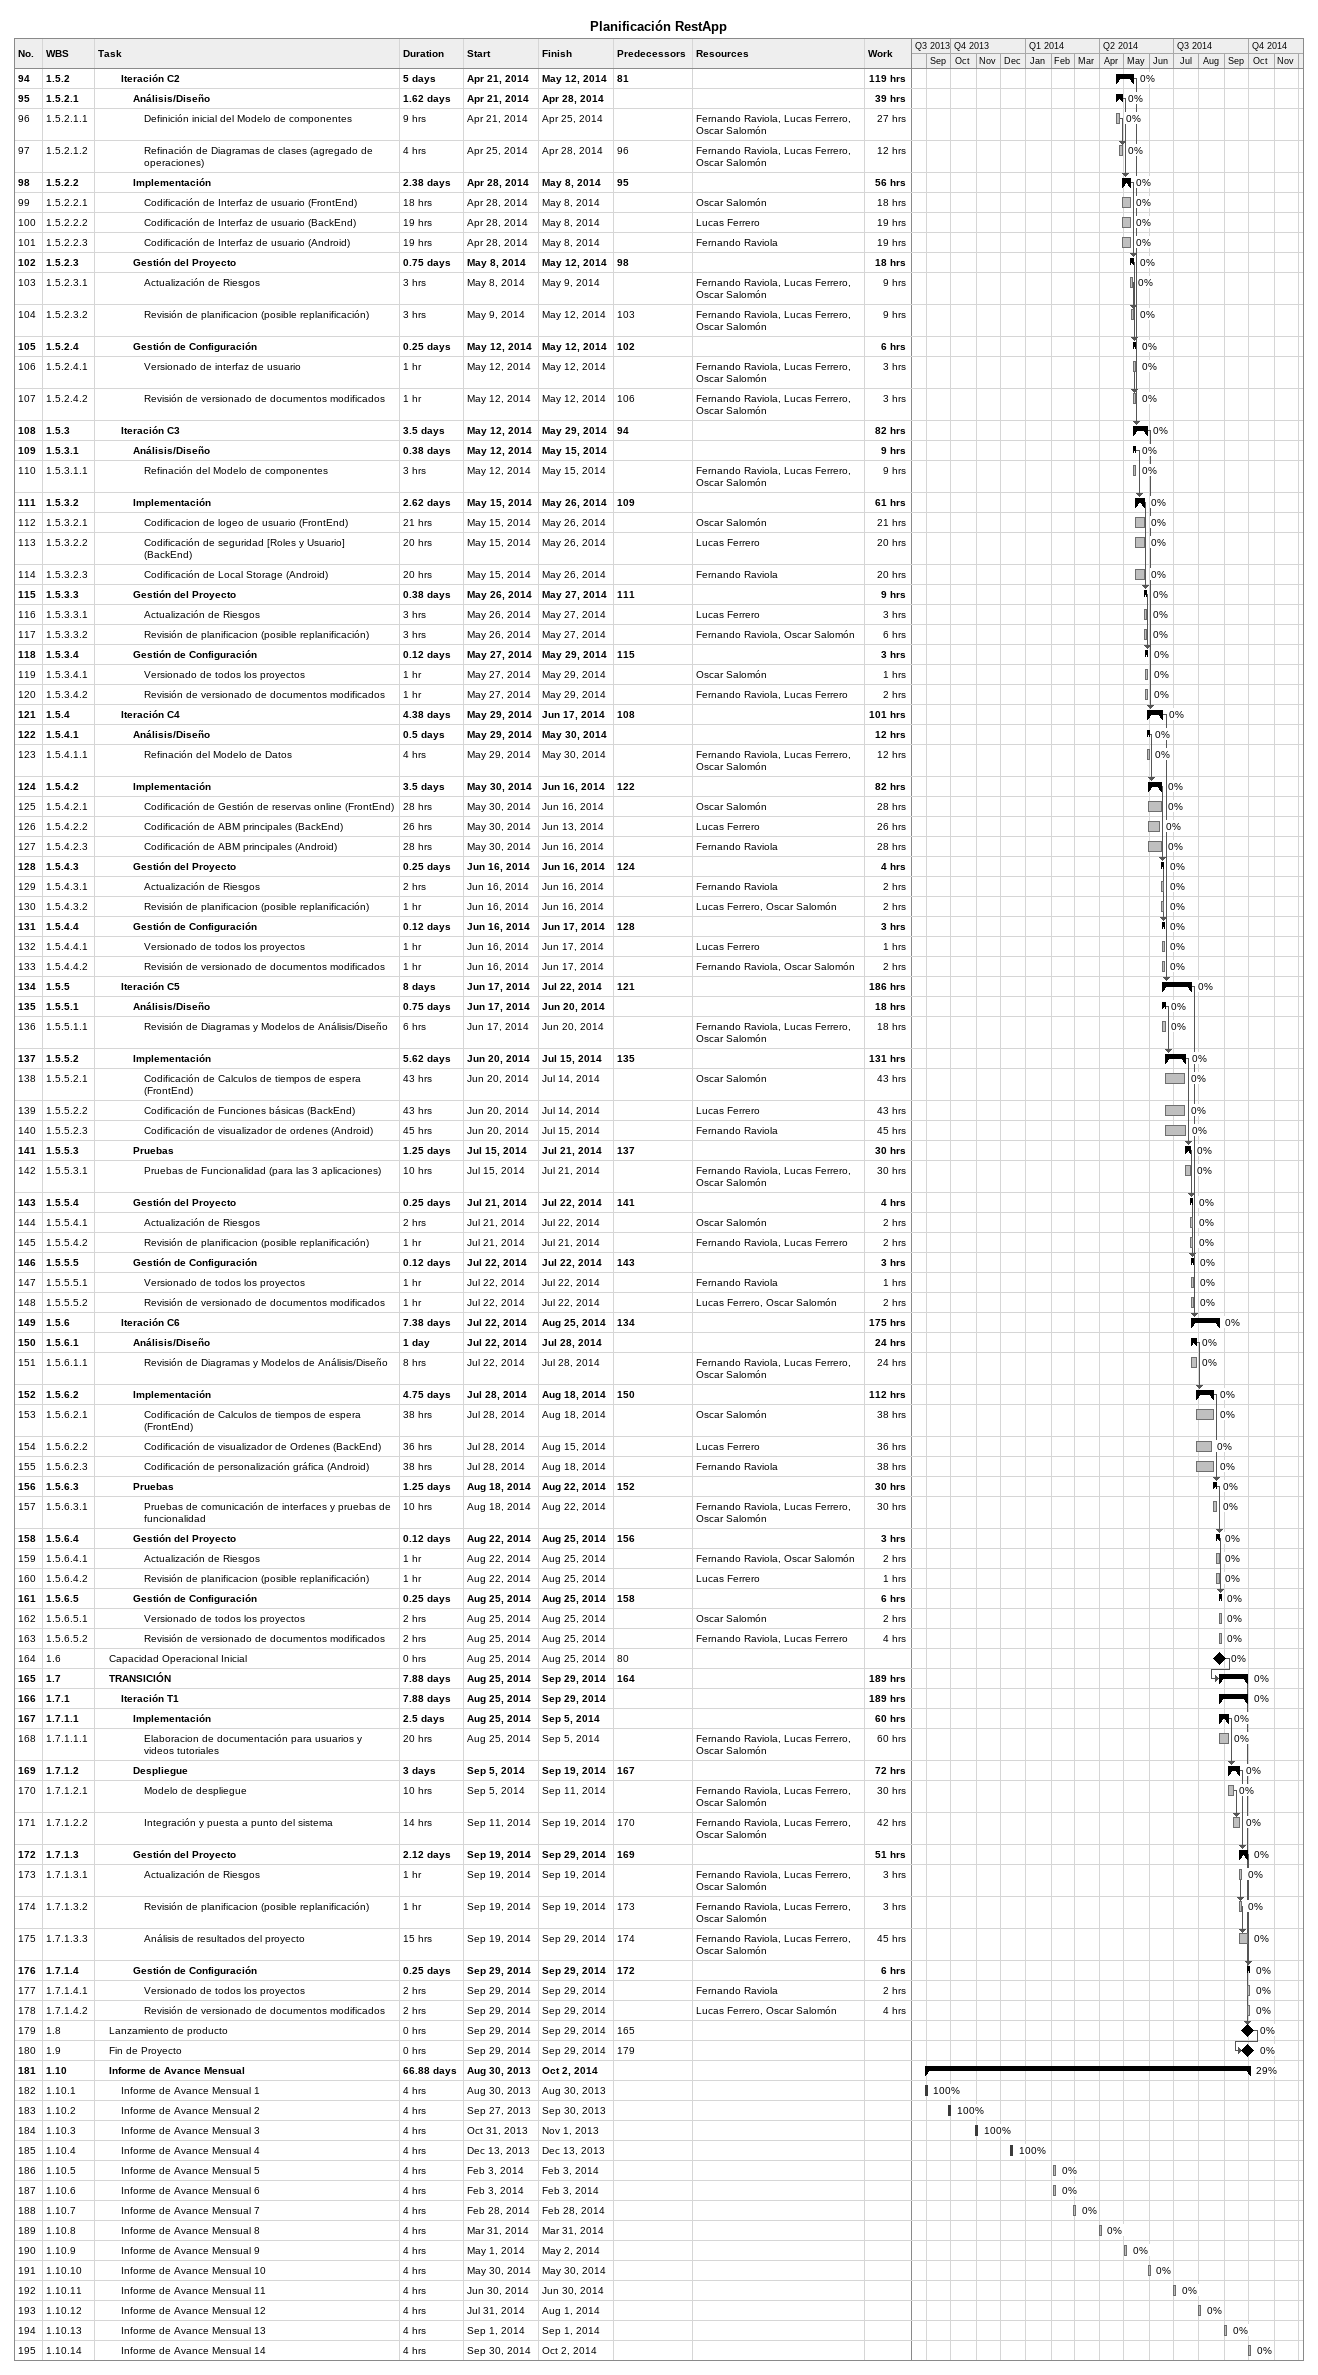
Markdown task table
Planificación RestApp

| ID | WBS | Task | Duration | Start | Finish | Predecessors | Resources | % complete | Work (h) |
|---|---|---|---|---|---|---|---|---|---|
| 94 | 1.5.2 | **Iteración C2** | 5d | 2014-04-21 | 2014-05-12 | 81 |  | 0 | 119 |
| 95 | 1.5.2.1 | **Análisis/Diseño** | 1.62d | 2014-04-21 | 2014-04-28 |  |  | 0 | 39 |
| 96 | 1.5.2.1.1 | Definición inicial del Modelo de componentes | 9h | 2014-04-21 | 2014-04-25 |  | Fernando Raviola, Lucas Ferrero, Oscar Salomón | 0 | 27 |
| 97 | 1.5.2.1.2 | Refinación de Diagramas de clases (agregado de operaciones) | 4h | 2014-04-25 | 2014-04-28 | 96 | Fernando Raviola, Lucas Ferrero, Oscar Salomón | 0 | 12 |
| 98 | 1.5.2.2 | **Implementación** | 2.38d | 2014-04-28 | 2014-05-08 | 95 |  | 0 | 56 |
| 99 | 1.5.2.2.1 | Codificación de Interfaz de usuario (FrontEnd) | 18h | 2014-04-28 | 2014-05-08 |  | Oscar Salomón | 0 | 18 |
| 100 | 1.5.2.2.2 | Codificación de Interfaz de usuario (BackEnd) | 19h | 2014-04-28 | 2014-05-08 |  | Lucas Ferrero | 0 | 19 |
| 101 | 1.5.2.2.3 | Codificación de Interfaz de usuario (Android) | 19h | 2014-04-28 | 2014-05-08 |  | Fernando Raviola | 0 | 19 |
| 102 | 1.5.2.3 | **Gestión del Proyecto** | 0.75d | 2014-05-08 | 2014-05-12 | 98 |  | 0 | 18 |
| 103 | 1.5.2.3.1 | Actualización de Riesgos | 3h | 2014-05-08 | 2014-05-09 |  | Fernando Raviola, Lucas Ferrero, Oscar Salomón | 0 | 9 |
| 104 | 1.5.2.3.2 | Revisión de planificacion (posible replanificación) | 3h | 2014-05-09 | 2014-05-12 | 103 | Fernando Raviola, Lucas Ferrero, Oscar Salomón | 0 | 9 |
| 105 | 1.5.2.4 | **Gestión de Configuración** | 0.25d | 2014-05-12 | 2014-05-12 | 102 |  | 0 | 6 |
| 106 | 1.5.2.4.1 | Versionado de interfaz de usuario | 1h | 2014-05-12 | 2014-05-12 |  | Fernando Raviola, Lucas Ferrero, Oscar Salomón | 0 | 3 |
| 107 | 1.5.2.4.2 | Revisión de versionado de documentos modificados | 1h | 2014-05-12 | 2014-05-12 | 106 | Fernando Raviola, Lucas Ferrero, Oscar Salomón | 0 | 3 |
| 108 | 1.5.3 | **Iteración C3** | 3.5d | 2014-05-12 | 2014-05-29 | 94 |  | 0 | 82 |
| 109 | 1.5.3.1 | **Análisis/Diseño** | 0.38d | 2014-05-12 | 2014-05-15 |  |  | 0 | 9 |
| 110 | 1.5.3.1.1 | Refinación del Modelo de componentes | 3h | 2014-05-12 | 2014-05-15 |  | Fernando Raviola, Lucas Ferrero, Oscar Salomón | 0 | 9 |
| 111 | 1.5.3.2 | **Implementación** | 2.62d | 2014-05-15 | 2014-05-26 | 109 |  | 0 | 61 |
| 112 | 1.5.3.2.1 | Codificacion de logeo de usuario (FrontEnd) | 21h | 2014-05-15 | 2014-05-26 |  | Oscar Salomón | 0 | 21 |
| 113 | 1.5.3.2.2 | Codificación de seguridad [Roles y Usuario] (BackEnd) | 20h | 2014-05-15 | 2014-05-26 |  | Lucas Ferrero | 0 | 20 |
| 114 | 1.5.3.2.3 | Codificación de Local Storage (Android) | 20h | 2014-05-15 | 2014-05-26 |  | Fernando Raviola | 0 | 20 |
| 115 | 1.5.3.3 | **Gestión del Proyecto** | 0.38d | 2014-05-26 | 2014-05-27 | 111 |  | 0 | 9 |
| 116 | 1.5.3.3.1 | Actualización de Riesgos | 3h | 2014-05-26 | 2014-05-27 |  | Lucas Ferrero | 0 | 3 |
| 117 | 1.5.3.3.2 | Revisión de planificacion (posible replanificación) | 3h | 2014-05-26 | 2014-05-27 |  | Fernando Raviola, Oscar Salomón | 0 | 6 |
| 118 | 1.5.3.4 | **Gestión de Configuración** | 0.12d | 2014-05-27 | 2014-05-29 | 115 |  | 0 | 3 |
| 119 | 1.5.3.4.1 | Versionado de todos los proyectos | 1h | 2014-05-27 | 2014-05-29 |  | Oscar Salomón | 0 | 1 |
| 120 | 1.5.3.4.2 | Revisión de versionado de documentos modificados | 1h | 2014-05-27 | 2014-05-29 |  | Fernando Raviola, Lucas Ferrero | 0 | 2 |
| 121 | 1.5.4 | **Iteración C4** | 4.38d | 2014-05-29 | 2014-06-17 | 108 |  | 0 | 101 |
| 122 | 1.5.4.1 | **Análisis/Diseño** | 0.5d | 2014-05-29 | 2014-05-30 |  |  | 0 | 12 |
| 123 | 1.5.4.1.1 | Refinación del Modelo de Datos | 4h | 2014-05-29 | 2014-05-30 |  | Fernando Raviola, Lucas Ferrero, Oscar Salomón | 0 | 12 |
| 124 | 1.5.4.2 | **Implementación** | 3.5d | 2014-05-30 | 2014-06-16 | 122 |  | 0 | 82 |
| 125 | 1.5.4.2.1 | Codificación de Gestión de reservas online (FrontEnd) | 28h | 2014-05-30 | 2014-06-16 |  | Oscar Salomón | 0 | 28 |
| 126 | 1.5.4.2.2 | Codificación de ABM principales (BackEnd) | 26h | 2014-05-30 | 2014-06-13 |  | Lucas Ferrero | 0 | 26 |
| 127 | 1.5.4.2.3 | Codificación de ABM principales (Android) | 28h | 2014-05-30 | 2014-06-16 |  | Fernando Raviola | 0 | 28 |
| 128 | 1.5.4.3 | **Gestión del Proyecto** | 0.25d | 2014-06-16 | 2014-06-16 | 124 |  | 0 | 4 |
| 129 | 1.5.4.3.1 | Actualización de Riesgos | 2h | 2014-06-16 | 2014-06-16 |  | Fernando Raviola | 0 | 2 |
| 130 | 1.5.4.3.2 | Revisión de planificacion (posible replanificación) | 1h | 2014-06-16 | 2014-06-16 |  | Lucas Ferrero, Oscar Salomón | 0 | 2 |
| 131 | 1.5.4.4 | **Gestión de Configuración** | 0.12d | 2014-06-16 | 2014-06-17 | 128 |  | 0 | 3 |
| 132 | 1.5.4.4.1 | Versionado de todos los proyectos | 1h | 2014-06-16 | 2014-06-17 |  | Lucas Ferrero | 0 | 1 |
| 133 | 1.5.4.4.2 | Revisión de versionado de documentos modificados | 1h | 2014-06-16 | 2014-06-17 |  | Fernando Raviola, Oscar Salomón | 0 | 2 |
| 134 | 1.5.5 | **Iteración C5** | 8d | 2014-06-17 | 2014-07-22 | 121 |  | 0 | 186 |
| 135 | 1.5.5.1 | **Análisis/Diseño** | 0.75d | 2014-06-17 | 2014-06-20 |  |  | 0 | 18 |
| 136 | 1.5.5.1.1 | Revisión de Diagramas y Modelos de Análisis/Diseño | 6h | 2014-06-17 | 2014-06-20 |  | Fernando Raviola, Lucas Ferrero, Oscar Salomón | 0 | 18 |
| 137 | 1.5.5.2 | **Implementación** | 5.62d | 2014-06-20 | 2014-07-15 | 135 |  | 0 | 131 |
| 138 | 1.5.5.2.1 | Codificación de Calculos de tiempos de espera (FrontEnd) | 43h | 2014-06-20 | 2014-07-14 |  | Oscar Salomón | 0 | 43 |
| 139 | 1.5.5.2.2 | Codificación de Funciones básicas (BackEnd) | 43h | 2014-06-20 | 2014-07-14 |  | Lucas Ferrero | 0 | 43 |
| 140 | 1.5.5.2.3 | Codificación de visualizador de ordenes (Android) | 45h | 2014-06-20 | 2014-07-15 |  | Fernando Raviola | 0 | 45 |
| 141 | 1.5.5.3 | **Pruebas** | 1.25d | 2014-07-15 | 2014-07-21 | 137 |  | 0 | 30 |
| 142 | 1.5.5.3.1 | Pruebas de Funcionalidad (para las 3 aplicaciones) | 10h | 2014-07-15 | 2014-07-21 |  | Fernando Raviola, Lucas Ferrero, Oscar Salomón | 0 | 30 |
| 143 | 1.5.5.4 | **Gestión del Proyecto** | 0.25d | 2014-07-21 | 2014-07-22 | 141 |  | 0 | 4 |
| 144 | 1.5.5.4.1 | Actualización de Riesgos | 2h | 2014-07-21 | 2014-07-22 |  | Oscar Salomón | 0 | 2 |
| 145 | 1.5.5.4.2 | Revisión de planificacion (posible replanificación) | 1h | 2014-07-21 | 2014-07-21 |  | Fernando Raviola, Lucas Ferrero | 0 | 2 |
| 146 | 1.5.5.5 | **Gestión de Configuración** | 0.12d | 2014-07-22 | 2014-07-22 | 143 |  | 0 | 3 |
| 147 | 1.5.5.5.1 | Versionado de todos los proyectos | 1h | 2014-07-22 | 2014-07-22 |  | Fernando Raviola | 0 | 1 |
| 148 | 1.5.5.5.2 | Revisión de versionado de documentos modificados | 1h | 2014-07-22 | 2014-07-22 |  | Lucas Ferrero, Oscar Salomón | 0 | 2 |
| 149 | 1.5.6 | **Iteración C6** | 7.38d | 2014-07-22 | 2014-08-25 | 134 |  | 0 | 175 |
| 150 | 1.5.6.1 | **Análisis/Diseño** | 1d | 2014-07-22 | 2014-07-28 |  |  | 0 | 24 |
| 151 | 1.5.6.1.1 | Revisión de Diagramas y Modelos de Análisis/Diseño | 8h | 2014-07-22 | 2014-07-28 |  | Fernando Raviola, Lucas Ferrero, Oscar Salomón | 0 | 24 |
| 152 | 1.5.6.2 | **Implementación** | 4.75d | 2014-07-28 | 2014-08-18 | 150 |  | 0 | 112 |
| 153 | 1.5.6.2.1 | Codificación de Calculos de tiempos de espera (FrontEnd) | 38h | 2014-07-28 | 2014-08-18 |  | Oscar Salomón | 0 | 38 |
| 154 | 1.5.6.2.2 | Codificación de visualizador de Ordenes (BackEnd) | 36h | 2014-07-28 | 2014-08-15 |  | Lucas Ferrero | 0 | 36 |
| 155 | 1.5.6.2.3 | Codificación de personalización gráfica (Android) | 38h | 2014-07-28 | 2014-08-18 |  | Fernando Raviola | 0 | 38 |
| 156 | 1.5.6.3 | **Pruebas** | 1.25d | 2014-08-18 | 2014-08-22 | 152 |  | 0 | 30 |
| 157 | 1.5.6.3.1 | Pruebas de comunicación de interfaces y pruebas de funcionalidad | 10h | 2014-08-18 | 2014-08-22 |  | Fernando Raviola, Lucas Ferrero, Oscar Salomón | 0 | 30 |
| 158 | 1.5.6.4 | **Gestión del Proyecto** | 0.12d | 2014-08-22 | 2014-08-25 | 156 |  | 0 | 3 |
| 159 | 1.5.6.4.1 | Actualización de Riesgos | 1h | 2014-08-22 | 2014-08-25 |  | Fernando Raviola, Oscar Salomón | 0 | 2 |
| 160 | 1.5.6.4.2 | Revisión de planificacion (posible replanificación) | 1h | 2014-08-22 | 2014-08-25 |  | Lucas Ferrero | 0 | 1 |
| 161 | 1.5.6.5 | **Gestión de Configuración** | 0.25d | 2014-08-25 | 2014-08-25 | 158 |  | 0 | 6 |
| 162 | 1.5.6.5.1 | Versionado de todos los proyectos | 2h | 2014-08-25 | 2014-08-25 |  | Oscar Salomón | 0 | 2 |
| 163 | 1.5.6.5.2 | Revisión de versionado de documentos modificados | 2h | 2014-08-25 | 2014-08-25 |  | Fernando Raviola, Lucas Ferrero | 0 | 4 |
| 164 | 1.6 | Capacidad Operacional Inicial | 0h | 2014-08-25 | 2014-08-25 | 80 |  | 0 |  |
| 165 | 1.7 | **TRANSICIÓN** | 7.88d | 2014-08-25 | 2014-09-29 | 164 |  | 0 | 189 |
| 166 | 1.7.1 | **Iteración T1** | 7.88d | 2014-08-25 | 2014-09-29 |  |  | 0 | 189 |
| 167 | 1.7.1.1 | **Implementación** | 2.5d | 2014-08-25 | 2014-09-05 |  |  | 0 | 60 |
| 168 | 1.7.1.1.1 | Elaboracion de documentación para usuarios y videos tutoriales | 20h | 2014-08-25 | 2014-09-05 |  | Fernando Raviola, Lucas Ferrero, Oscar Salomón | 0 | 60 |
| 169 | 1.7.1.2 | **Despliegue** | 3d | 2014-09-05 | 2014-09-19 | 167 |  | 0 | 72 |
| 170 | 1.7.1.2.1 | Modelo de despliegue | 10h | 2014-09-05 | 2014-09-11 |  | Fernando Raviola, Lucas Ferrero, Oscar Salomón | 0 | 30 |
| 171 | 1.7.1.2.2 | Integración y puesta a punto del sistema | 14h | 2014-09-11 | 2014-09-19 | 170 | Fernando Raviola, Lucas Ferrero, Oscar Salomón | 0 | 42 |
| 172 | 1.7.1.3 | **Gestión del Proyecto** | 2.12d | 2014-09-19 | 2014-09-29 | 169 |  | 0 | 51 |
| 173 | 1.7.1.3.1 | Actualización de Riesgos | 1h | 2014-09-19 | 2014-09-19 |  | Fernando Raviola, Lucas Ferrero, Oscar Salomón | 0 | 3 |
| 174 | 1.7.1.3.2 | Revisión de planificacion (posible replanificación) | 1h | 2014-09-19 | 2014-09-19 | 173 | Fernando Raviola, Lucas Ferrero, Oscar Salomón | 0 | 3 |
| 175 | 1.7.1.3.3 | Análisis de resultados del proyecto | 15h | 2014-09-19 | 2014-09-29 | 174 | Fernando Raviola, Lucas Ferrero, Oscar Salomón | 0 | 45 |
| 176 | 1.7.1.4 | **Gestión de Configuración** | 0.25d | 2014-09-29 | 2014-09-29 | 172 |  | 0 | 6 |
| 177 | 1.7.1.4.1 | Versionado de todos los proyectos | 2h | 2014-09-29 | 2014-09-29 |  | Fernando Raviola | 0 | 2 |
| 178 | 1.7.1.4.2 | Revisión de versionado de documentos modificados | 2h | 2014-09-29 | 2014-09-29 |  | Lucas Ferrero, Oscar Salomón | 0 | 4 |
| 179 | 1.8 | Lanzamiento de producto | 0h | 2014-09-29 | 2014-09-29 | 165 |  | 0 |  |
| 180 | 1.9 | Fin de Proyecto | 0h | 2014-09-29 | 2014-09-29 | 179 |  | 0 |  |
| 181 | 1.10 | **Informe de Avance Mensual** | 66.88d | 2013-08-30 | 2014-10-02 |  |  | 29 |  |
| 182 | 1.10.1 | Informe de Avance Mensual 1 | 4h | 2013-08-30 | 2013-08-30 |  |  | 100 |  |
| 183 | 1.10.2 | Informe de Avance Mensual 2 | 4h | 2013-09-27 | 2013-09-30 |  |  | 100 |  |
| 184 | 1.10.3 | Informe de Avance Mensual 3 | 4h | 2013-10-31 | 2013-11-01 |  |  | 100 |  |
| 185 | 1.10.4 | Informe de Avance Mensual 4 | 4h | 2013-12-13 | 2013-12-13 |  |  | 100 |  |
| 186 | 1.10.5 | Informe de Avance Mensual 5 | 4h | 2014-02-03 | 2014-02-03 |  |  | 0 |  |
| 187 | 1.10.6 | Informe de Avance Mensual 6 | 4h | 2014-02-03 | 2014-02-03 |  |  | 0 |  |
| 188 | 1.10.7 | Informe de Avance Mensual 7 | 4h | 2014-02-28 | 2014-02-28 |  |  | 0 |  |
| 189 | 1.10.8 | Informe de Avance Mensual 8 | 4h | 2014-03-31 | 2014-03-31 |  |  | 0 |  |
| 190 | 1.10.9 | Informe de Avance Mensual 9 | 4h | 2014-05-01 | 2014-05-02 |  |  | 0 |  |
| 191 | 1.10.10 | Informe de Avance Mensual 10 | 4h | 2014-05-30 | 2014-05-30 |  |  | 0 |  |
| 192 | 1.10.11 | Informe de Avance Mensual 11 | 4h | 2014-06-30 | 2014-06-30 |  |  | 0 |  |
| 193 | 1.10.12 | Informe de Avance Mensual 12 | 4h | 2014-07-31 | 2014-08-01 |  |  | 0 |  |
| 194 | 1.10.13 | Informe de Avance Mensual 13 | 4h | 2014-09-01 | 2014-09-01 |  |  | 0 |  |
| 195 | 1.10.14 | Informe de Avance Mensual 14 | 4h | 2014-09-30 | 2014-10-02 |  |  | 0 |  |
